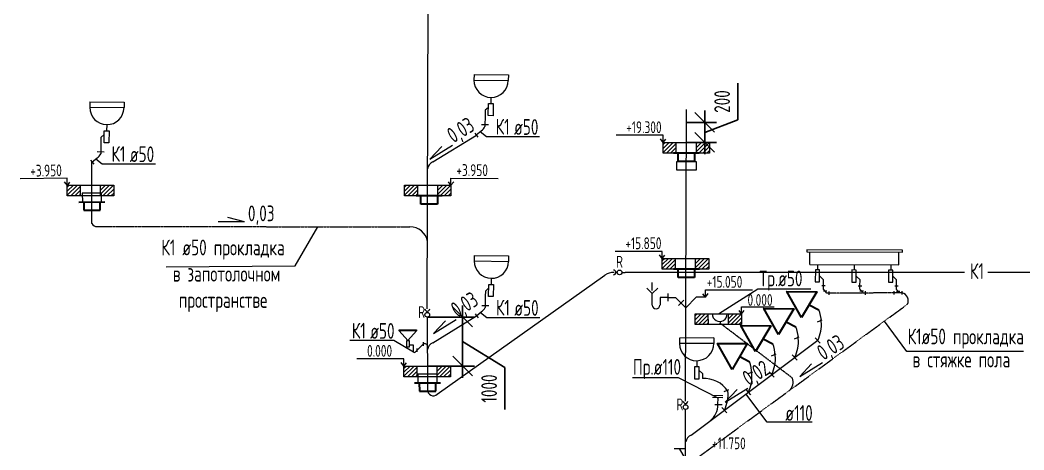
# Model space of a CAD drawing. Header units: millimetres. Extents: x -8689834 to 9419935, y -284943 to 166066.
# Drawn here: x -46232 to -33472, y -109336 to -103875 of the extents above; entities that cross this region are included whole.
import ezdxf

# ---------------------------------------------------------------- set-up
doc = ezdxf.new("R2010")
doc.units = ezdxf.units.MM
doc.header["$MEASUREMENT"] = 0
doc.linetypes.add('01_base$0$DASHED2', pattern=[0.375, 0.25, -0.125])
doc.layers.get('0').update_dxf_attribs({"color": 250, "lineweight": 9})
for name, color, linetype, lineweight in [('_ВК-Text К1', 7, 'Continuous', 30), ('_ВК-К1', 14, 'Continuous', 40), ('_ВК-К3', 30, 'Continuous', 40), ('_ВК-переход на SML', 3, 'Continuous', 30), ('_ВК-противопожарные муфты', 1, 'Continuous', 30), ('_Санпр', 7, 'Continuous', 30), ('_Сантехника', 7, 'Continuous', 30), ('ВК_канализация', 32, 'Continuous', 30), ('тх разм', 250, 'Continuous', 9)]:
    doc.layers.add(name, color=color, linetype=linetype, lineweight=lineweight)
doc.layers.add('PDF __ВК-К1', color=7, linetype='Continuous', true_color=0xb80000)
for name, color, linetype in [('PDF __К14', 3, 'Continuous'), ('PDF __Сантехника', 7, 'Continuous'), ('PDF _TEKSTBK', 7, 'Continuous')]:
    doc.layers.add(name, color=color, linetype=linetype)
doc.styles.add('ISOCPEUR', font='isocpeur.ttf', dxfattribs={"width": 0.7})
doc.styles.add('ГОСТ 2.304', font='isocpeur.ttf', dxfattribs={"width": 0.7})
doc.dimstyles.new('СПДС', dxfattribs={"dimscale": 100, "dimtxt": 2.5, "dimasz": 2.5, "dimexe": 1.5, "dimexo": 0, "dimgap": 1, "dimtad": 1, "dimdec": 0, "dimrnd": 1, "dimtxsty": 'ГОСТ 2.304', "dimblk": 'OBLIQUE', "dimcen": 2.5, "dimdle": 1.5, "dimadec": 0, "dimazin": 2, "dimtfac": 0.75, "dimtdec": 0, "dimtmove": 1, "dimatfit": 3, "dimfxl": 1, "dimtolj": 1, "dimarcsym": 1})

# ---------------------------------------------------------------- blocks, each defined once
blk = doc.blocks.new('Протв_муфта')
at = {"layer": '_ВК-противопожарные муфты', "ltscale": 200, "transparency": 33554687}
for p, q in [((-205635, 240869), (-206106, 240869)), ((-206021, 240719), (-206021, 240869)), ((-205721, 240869), (-205721, 240719)), ((-205721, 240719), (-206021, 240719))]:
    blk.add_line(p, q, dxfattribs=at)
blk = doc.blocks.new('_Oblique')
at = {"color": 0, "linetype": 'ByBlock', "lineweight": -2}
blk.add_line((-0.5, -0.5), (0.5, 0.5), dxfattribs=at)
blk = doc.blocks.new('*D2196')
at = {"layer": 'тх разм', "color": 0, "lineweight": -2, "ltscale": 100, "transparency": 16777216}
for p, q in [((-40607, -107499), (-40607, -108421)), ((-41055, -107649), (-40457, -107649)), ((-40607, -107960), (-40070, -108288)), ((-41057, -108271), (-40457, -108271)), ((-40070, -108288), (-40070, -108824))]:
    blk.add_line(p, q, dxfattribs=at)
at = {"layer": 'тх разм', "color": 0, "lineweight": -2, "ltscale": 100, "transparency": 16777216, "xscale": 250, "yscale": 250, "zscale": 250}
for p, rotation in [((-40607, -107649), 90), ((-40607, -108271), 270)]:
    blk.add_blockref('_Oblique', p, dxfattribs=dict(at, rotation=rotation))
at = {"layer": 'тх разм', "color": 0, "lineweight": 13, "ltscale": 100, "transparency": 16777216, "insert": (-40270, -108556), "char_height": 250, "attachment_point": 5, "rotation": 90, "style": 'ГОСТ 2.304'}
blk.add_mtext('\\A1;{\\H0.8x;1000}', dxfattribs=at)
blk = doc.blocks.new('*D2201')
at = {"layer": 'тх разм', "color": 0, "lineweight": -2, "ltscale": 100, "transparency": 16777216}
for p, q in [((-37108, -105143), (-37108, -104677)), ((-37530, -105025), (-37530, -105579)), ((-37762, -105175), (-37380, -105175)), ((-37530, -105302), (-37108, -105143)), ((-37763, -105429), (-37380, -105429))]:
    blk.add_line(p, q, dxfattribs=at)
at = {"layer": 'тх разм', "color": 0, "lineweight": -2, "ltscale": 100, "transparency": 16777216, "xscale": 250, "yscale": 250, "zscale": 250}
for p, rotation in [((-37530, -105175), 90), ((-37530, -105429), 270)]:
    blk.add_blockref('_Oblique', p, dxfattribs=dict(at, rotation=rotation))
at = {"layer": 'тх разм', "color": 0, "lineweight": 13, "ltscale": 100, "transparency": 16777216, "insert": (-37308, -104910), "char_height": 250, "attachment_point": 5, "rotation": 90, "style": 'ГОСТ 2.304'}
blk.add_mtext('\\A1;{\\H0.8x;200}', dxfattribs=at)
blk = doc.blocks.new('Унитаз')
at = {"layer": '_Сантехника', "lineweight": 30}
blk.add_line((-161311, 33424), (-161137, 33336), dxfattribs=at)
blk.add_lwpolyline([(-161446, 33191), (-161714, 33657), (-161176, 33657)], close=True, dxfattribs=at)

msp = doc.modelspace()

# ---------------------------------------------------------------- hatches: boundary and pattern name
at = {"layer": '_ВК-К3', "lineweight": 13}
h = msp.add_hatch(dxfattribs=at)
h.set_pattern_fill('ANSI31', scale=11.388071, angle=180)
h.set_pattern_definition([(225, (-91636.928, -125797.345), (25.566948, -25.566948), [])])
h.paths.add_polyline_path([(-38058.1, -105565), (-37891.4, -105565), (-37891.4, -105429.4), (-38058.1, -105429.4)])
h.paths.add_polyline_path([(-37635.5, -105565), (-37468.2, -105565), (-37468.2, -105429.4), (-37635.5, -105429.4)])
h = msp.add_hatch(dxfattribs=at)
h.set_pattern_fill('ANSI31', scale=11.388071, angle=180)
h.set_pattern_definition([(225, (-99211.19, -126340.962), (25.566948, -25.566948), [])])
h.paths.add_polyline_path([(-45632.4, -106108.6), (-45465.7, -106108.6), (-45465.7, -105973), (-45632.4, -105973)])
h.paths.add_polyline_path([(-45209.8, -106108.6), (-45042.4, -106108.6), (-45042.4, -105973), (-45209.8, -105973)])
h = msp.add_hatch(dxfattribs=at)
h.set_pattern_fill('ANSI31', scale=11.388071, angle=180)
h.set_pattern_definition([(225, (-94924.305, -126340.962), (25.566948, -25.566948), [])])
h.paths.add_polyline_path([(-41345.5, -106108.6), (-41178.8, -106108.6), (-41178.8, -105973), (-41345.5, -105973)])
h.paths.add_polyline_path([(-40922.9, -106108.6), (-40755.6, -106108.6), (-40755.6, -105973), (-40922.9, -105973)])
h = msp.add_hatch(dxfattribs=at)
h.set_pattern_fill('ANSI31', scale=11.388071, angle=180)
h.set_pattern_definition([(225, (-91647.856, -127271.347), (25.566948, -25.566948), [])])
h.paths.add_polyline_path([(-38069, -107039), (-37902.3, -107039), (-37902.3, -106903.4), (-38069, -106903.4)])
h.paths.add_polyline_path([(-37646.5, -107039), (-37479.1, -107039), (-37479.1, -106903.4), (-37646.5, -106903.4)])
h = msp.add_hatch(dxfattribs=at)
h.set_pattern_fill('ANSI31', scale=11.388071, angle=180)
h.set_pattern_definition([(225, (-91230.206, -127975.726), (25.566948, -25.566948), [])])
h.paths.add_polyline_path([(-37651.4, -107743.3), (-37484.7, -107743.3), (-37484.7, -107607.8), (-37651.4, -107607.8)])
h.paths.add_polyline_path([(-37228.8, -107743.3), (-37061.5, -107743.3), (-37061.5, -107607.8), (-37228.8, -107607.8)])
h = msp.add_hatch(dxfattribs=at)
h.set_pattern_fill('ANSI31', scale=11.388071, angle=180)
h.set_pattern_definition([(225, (-94931.105, -128638.492), (25.566948, -25.566948), [])])
h.paths.add_polyline_path([(-41352.3, -108406.1), (-41185.6, -108406.1), (-41185.6, -108270.5), (-41352.3, -108270.5)])
h.paths.add_polyline_path([(-40929.7, -108406.1), (-40762.4, -108406.1), (-40762.4, -108270.5), (-40929.7, -108270.5)])

# ---------------------------------------------------------------- linework, layer by layer
at = {"color": 244, "ltscale": 500, "true_color": 0x991b1e}
for points in [[(-41055.8, -107541.9), (-41034, -99768.5)], [(-37772.6, -108714.5), (-37762.1, -105011.7)], [(-40987.2, -105676.3), (-40431.9, -105335.7)], [(-40451.9, -105310.1), (-40411.9, -105361.3)], [(-41055.5, -107648.7), (-41052.9, -108569.1)], [(-40987.2, -107973.9), (-40431.9, -107633.2)], [(-37795.3, -116488), (-37773.1, -108821.3)], [(-37918, -109317.3), (-37787, -109317.9)]]:
    msp.add_lwpolyline(points, dxfattribs=at)
at = {"color": 18, "ltscale": 500, "true_color": 0x000000, "elevation": 0}
for points in [[(-39627.7, -105358.3), (-40303, -105358.3), (-40384, -105295.1)], [(-44511.8, -105703.9), (-45187.1, -105703.9), (-45268.1, -105640.7)], [(-39624.9, -107656.8), (-40300.2, -107656.8), (-40381.2, -107593.6)]]:
    msp.add_lwpolyline(points, dxfattribs=at)
at = {"color": 7, "ltscale": 500}
for points in [[(-38058.1, -105429.4), (-38058.1, -105338.9), (-38657.1, -105339)], [(-38058.1, -105429.4), (-38092.8, -105384.3)], [(-38058.1, -105429.4), (-38026, -105386.8)], [(-45632.4, -105975.6), (-45633.1, -105885.1), (-46232.1, -105890.4)], [(-40755.6, -105973), (-40755, -105882.5), (-40156.1, -105886.2)], [(-45631.1, -105975.6), (-45666.5, -105931)], [(-45631.1, -105975.6), (-45599.6, -105932.4)], [(-40755.6, -105973), (-40787.4, -105930.2)], [(-40755.6, -105973), (-40720.6, -105928.2)], [(-44375.2, -107010.9), (-42735.1, -106999.2), (-42446, -106500)], [(-38069, -106903.4), (-38069, -106812.9), (-38668, -106813)], [(-38069, -106903.4), (-38103.8, -106858.3)], [(-38069, -106903.4), (-38037, -106860.8)], [(-37521.3, -107393.5), (-37521.3, -107303), (-36922.4, -107303.2)], [(-37521.3, -107393.5), (-37553.4, -107350.9)], [(-37521.3, -107393.5), (-37486.6, -107348.5)], [(-37061.5, -107607.8), (-37061.5, -107517.3), (-36645.5, -107517.4)], [(-37061.5, -107607.8), (-37026.7, -107562.7)], [(-37061.5, -107607.8), (-37093.5, -107565.1)], [(-41352.3, -108270.5), (-41352.3, -108180.1), (-41951.2, -108180.2)], [(-41352.3, -108270.5), (-41387, -108225.5)], [(-41352.3, -108270.5), (-41320.2, -108227.9)]]:
    msp.add_lwpolyline(points, dxfattribs=at)
at = {"color": 244, "ltscale": 500, "true_color": 0x991b1e, "elevation": 0}
for points in [[(-45336, -105655.7), (-45296, -105706.9)], [(-40449.1, -107608.5), (-40409.1, -107659.8)], [(-37298.5, -108672.6), (-37429.4, -108671.1)], [(-37297.3, -108646.6), (-37428.3, -108645.1)], [(-37361.7, -108760.6), (-37360.7, -108671.9)], [(-37309.5, -108762.3), (-37401.6, -108761.6)]]:
    msp.add_lwpolyline(points, dxfattribs=at)
at = {"color": 244, "ltscale": 100, "true_color": 0x991b1e}
for points in [[(-45319.8, -106460.6), (-45318.8, -105680.4)], [(-37704, -109146.5), (-36091.4, -107939.5)]]:
    msp.add_lwpolyline(points, dxfattribs=at)
at = {"color": 244, "linetype": '01_base$0$DASHED2', "true_color": 0x991b1e}
for points in [[(-45254.4, -106497.8), (-41276.4, -106501)], [(-35020.1, -107340.3), (-35949.4, -107345.2)], [(-36413.5, -108424.1), (-37334, -107725.9)]]:
    msp.add_lwpolyline(points, dxfattribs=at)
at = {"color": 18, "ltscale": 100, "true_color": 0x000000}
for points in [[(-37356.4, -107607.8), (-36853.3, -107291.1), (-36180, -107291.1)], [(-37768, -107530.2), (-37636.8, -107393.1)], [(-37521.3, -107393.5), (-37637.3, -107393.5)], [(-37852.5, -109317.6), (-37471.9, -109974.7), (-36891.6, -109974.7)]]:
    msp.add_lwpolyline(points, dxfattribs=at)
at = {"color": 244, "linetype": '01_base$0$DASHED2', "ltscale": 0.6, "true_color": 0x991b1e}
msp.add_lwpolyline([(-37701.4, -109492.7), (-34953.5, -107486), (-34953.5, -107486), (-34953.5, -107486)], dxfattribs=at)
at = {"color": 18, "ltscale": 100, "true_color": 0x000000, "elevation": 0}
for points in [[(-33477.9, -108086.1), (-34961.9, -108086.1), (-35244.8, -107698.7)], [(-38445.8, -108414.6), (-37865.5, -108414.6), (-37364, -108671.9)]]:
    msp.add_lwpolyline(points, dxfattribs=at)
at = {"color": 7, "ltscale": 500, "elevation": 0}
msp.add_lwpolyline([(-42040.7, -107942.4), (-41482, -107942.4), (-41231.8, -108091.2)], dxfattribs=at)
at = {"ltscale": 100, "elevation": 0}
msp.add_lwpolyline([(-36162.9, -108985.1), (-36736.6, -108985.1), (-37006.6, -108624.5)], dxfattribs=at)
at = {"color": 244, "ltscale": 500, "true_color": 0x991b1e}
for centre, radius, start, end in [((-45256.4, -106425.2), 72.7, 209.18433, 271.57073), ((-41275.3, -106727.1), 226.1, 9.87473, 90.28164), ((-40979.1, -108574.2), 74, 176.11283, 311.68403)]:
    msp.add_arc(centre, radius, start, end, dxfattribs=at)
at = {"color": 244, "ltscale": 100, "true_color": 0x991b1e}
for centre, radius, start, end in [((-38687.2, -107276.1), 195.5, 88.58399, 124.30676), ((-35045.1, -107439.8), 102.7, 333.2611, 75.90846), ((-36553.3, -108472), 147.8, 310.79344, 18.91465)]:
    msp.add_arc(centre, radius, start, end, dxfattribs=at)
at = {"layer": '_ВК-Text К1', "color": 7, "lineweight": 13, "ltscale": 100}
for p, q in [((-41024.1, -105640.4), (-40736.9, -105463.2)), ((-41024.1, -105640.4), (-40873, -105479.4)), ((-43378.4, -106439.4), (-43591.6, -106382)), ((-43378.4, -106439.4), (-43715.8, -106439.9)), ((-40975.4, -107856.9), (-40688.3, -107679.7)), ((-40975.4, -107856.9), (-40824.4, -107695.9)), ((-36321.5, -108401.2), (-36034.3, -108224)), ((-36321.5, -108401.2), (-36170.4, -108240.2)), ((-37269, -108727.1), (-36981.9, -108549.9)), ((-37269, -108727.1), (-37118, -108566.1))]:
    msp.add_line(p, q, dxfattribs=at)
at = {"layer": '_ВК-К1', "lineweight": 13}
for p, q in [((-40321.2, -105082.8, 0), (-40322.9, -105227.1, 0)), ((-40434.7, -105334.7, 0), (-40369.3, -105280.5, 0)), ((-45205.3, -105428.4, 0), (-45207, -105572.7, 0)), ((-45318.8, -105680.4), (-45253.4, -105626.1, 0)), ((-40318.4, -107381.3, 0), (-40320.1, -107525.5, 0)), ((-40431.9, -107633.2), (-40366.5, -107578.9, 0))]:
    msp.add_line(p, q, dxfattribs=at)
at = {"layer": '_ВК-К1', "lineweight": 13, "ltscale": 100}
msp.add_line((-41109.8, -107994.2), (-41209.2, -108093, 0), dxfattribs=at)
at = {"layer": '_ВК-К1', "lineweight": 13, "transparency": 33554687, "elevation": 0, "flags": 128}
for points in [[(-40367.1, -105200.9), (-40278.2, -105202)], [(-45251.1, -105546.6), (-45162.2, -105547.6)], [(-40364.2, -107499.4), (-40275.3, -107500.5)], [(-36094.9, -107707), (-36036, -107682.8)], [(-36387.7, -107922.9), (-36328.8, -107898.7)], [(-36124.3, -107910.4), (-36063.3, -107977.8)], [(-36680.2, -108139), (-36621.3, -108114.8)], [(-36417.1, -108126.2), (-36356, -108193.7)], [(-36977.4, -108366), (-36918.4, -108341.7)], [(-36709.6, -108342.3), (-36648.6, -108409.8)], [(-37281.3, -108592.2), (-37222.3, -108568)], [(-37006.8, -108569.3), (-36945.7, -108636.8)], [(-37310.7, -108795.5), (-37249.6, -108863)]]:
    msp.add_lwpolyline(points, dxfattribs=at)
at = {"layer": '_ВК-К1', "lineweight": 13, "transparency": 33554687, "flags": 128}
for points in [[(-36042.4, -107247.7), (-35998.9, -107247.9)], [(-36020.8, -107292.4), (-36020.7, -107247.8)], [(-35949.4, -107345.3), (-35977.4, -107345.2), (-36020.8, -107292.4)], [(-35577.8, -107249.5), (-35534.2, -107249.6)], [(-35556.2, -107294.2), (-35556, -107249.6)], [(-35484.8, -107342.8), (-35512.8, -107342.7), (-35556.2, -107294.2)], [(-35114.2, -107251.2), (-35069.6, -107251.4)], [(-35091.5, -107295.9), (-35091.4, -107251.3)], [(-35020.1, -107340.8), (-35048.1, -107340.7), (-35091.5, -107295.9)], [(-36020.9, -107314.2), (-35977.3, -107314.3)], [(-35949.5, -107367.6), (-35949.3, -107323)], [(-35556.3, -107315.9), (-35512.7, -107316.1)], [(-35484.9, -107365), (-35484.7, -107320.4)], [(-35125.8, -107317.6), (-35126, -107362.2)], [(-35091.6, -107317.7), (-35048.1, -107317.9)], [(-35020.2, -107362.6), (-35020.1, -107318)], [(-41183.7, -108089.8), (-41183.7, -108045.3)], [(-41183.7, -108090.7), (-41183.7, -108046.1)], [(-41105.7, -108013.2), (-41105.7, -107968.6)]]:
    msp.add_lwpolyline(points, dxfattribs=at)
at = {"layer": '_ВК-К1', "lineweight": 13, "ltscale": 100}
for centre, radius, start, end in [((-40438.6, -105173.4, 0), 127.5, 302.90836, 335.11571), ((-45322.7, -105519, 0), 127.5, 302.90836, 335.11571), ((-40927, -105791.9), 130.3, 117.53368, 167.71183), ((-40435.8, -107471.9, 0), 127.5, 302.90836, 335.11571), ((-36430, -107704.5, 0), 380.9, 359.94406, 23.22372), ((-36722.8, -107920.4, 0), 380.9, 359.94406, 23.22372), ((-36460.3, -107751.8, 0), 413.9, 332.3219, 6.51156), ((-36753.1, -107967.7, 0), 413.9, 332.3219, 6.51156), ((-41087.2, -108018.5), 33.2, 9.99679, 133.04284), ((-40927, -108089.4), 130.3, 117.53368, 167.71183), ((-37015.3, -108136.5, 0), 380.9, 359.94406, 23.22372), ((-41219.7, -108082.1, 0), 15.2, 178.01846, 314.00596), ((-37045.6, -108183.8, 0), 413.9, 332.3219, 6.51156), ((-37312.4, -108363.5, 0), 380.9, 359.94406, 23.22372), ((-37538.1, -108790, 0), 362.7, 33.45904, 93.18901), ((-37342.8, -108410.8, 0), 413.9, 332.3219, 6.51156), ((-37646.7, -108637, 0), 413.9, 332.3219, 6.51156), ((-37623.6, -108759.3), 261.9, 308.14386, 359.70172), ((-37643.7, -109262), 130.3, 117.53368, 167.71183)]:
    msp.add_arc(centre, radius, start, end, dxfattribs=at)
at = {"layer": '_ВК-К3', "color": 7, "lineweight": 13}
for p, q in [((-37890.8, -105565), (-37890.8, -105429.4)), ((-37635.9, -105564.5), (-37635.5, -105428.9)), ((-45465, -106108.6), (-45465, -105973)), ((-45210.2, -106108.1), (-45209.8, -105972.5)), ((-41178.1, -106108.6), (-41178.1, -105973)), ((-40923.3, -106108.1), (-40922.9, -105972.5)), ((-37901.7, -107039), (-37901.7, -106903.4)), ((-37646.9, -107038.5), (-37646.5, -106902.9)), ((-37483.6, -107742.9), (-37484, -107607.3)), ((-37228.9, -107743.3), (-37228.9, -107607.8)), ((-41184.9, -108406.1), (-41184.9, -108270.5)), ((-40930.9, -108406.1), (-40930.9, -108270.5))]:
    msp.add_line(p, q, dxfattribs=at)
for points in [[(-37468.2, -105565), (-38058.1, -105565), (-38058.1, -105429.4), (-37468.2, -105429.4)], [(-45042.4, -106108.6), (-45632.4, -106108.6), (-45632.4, -105973), (-45042.4, -105973)], [(-40755.6, -106108.6), (-41345.5, -106108.6), (-41345.5, -105973), (-40755.6, -105973)], [(-37479.1, -107039), (-38069, -107039), (-38069, -106903.4), (-37479.1, -106903.4)], [(-37061.5, -107743.3), (-37651.4, -107743.3), (-37651.4, -107607.8), (-37061.5, -107607.8)], [(-40762.4, -108406.1), (-41352.3, -108406.1), (-41352.3, -108270.5), (-40762.4, -108270.5)]]:
    msp.add_lwpolyline(points, close=True, dxfattribs=at)
at = {"layer": '_ВК-переход на SML', "lineweight": 13}
for points in [[(-37883.4, -105670), (-37639.8, -105670), (-37639.8, -105781.3), (-37883.4, -105781.3)], [(-45197.2, -106074.2), (-45440.8, -106075.4), (-45440.3, -106186.7), (-45196.6, -106185.6)], [(-40931.7, -108371.8), (-41175.4, -108372.9), (-41174.8, -108484.2), (-40931.2, -108483.1)]]:
    msp.add_lwpolyline(points, close=True, dxfattribs=at)
at = {"layer": '_Санпр', "lineweight": 13}
for p, q in [((-40461.8, -104566.2, 0), (-40462.6, -104636.7, 0)), ((-40461.8, -104566.2, 0), (-40025.5, -104571.4, 0)), ((-40025.5, -104571.4, 0), (-40026.4, -104641.9, 0)), ((-40462.6, -104636.7, 0), (-40026.4, -104641.9, 0)), ((-40247.1, -104857.4, 0), (-40248.1, -104936.5, 0)), ((-45345.9, -104911.8, 0), (-45346.7, -104982.3, 0)), ((-45346.7, -104982.3, 0), (-44910.5, -104987.5, 0)), ((-45345.9, -104911.8, 0), (-44909.6, -104917, 0)), ((-44909.6, -104917, 0), (-44910.5, -104987.5, 0)), ((-40279.1, -104983.8, 0), (-40320.4, -105020.1, 0)), ((-40320.4, -105020.1, 0), (-40321.2, -105082.8, 0)), ((-45131.2, -105203, 0), (-45132.1, -105282.1, 0)), ((-45204.5, -105365.7, 0), (-45205.3, -105428.4, 0)), ((-45163.2, -105329.4, 0), (-45204.5, -105365.7, 0)), ((-40459, -106864.6, 0), (-40459.8, -106935.2, 0)), ((-40459, -106864.6, 0), (-40022.7, -106869.9, 0)), ((-40022.7, -106869.9, 0), (-40023.6, -106940.4, 0)), ((-40459.8, -106935.2, 0), (-40023.6, -106940.4, 0)), ((-40244.3, -107155.9, 0), (-40245.3, -107235, 0)), ((-40276.3, -107282.3, 0), (-40317.6, -107318.6, 0)), ((-40317.6, -107318.6, 0), (-40318.4, -107381.3, 0)), ((-41413.9, -107824.2, 0), (-41303.2, -107944.3, 0)), ((-41303.2, -107944.3, 0), (-41192.5, -107824.2, 0)), ((-37414.3, -107912.1), (-37850.5, -107914.5)), ((-37850.5, -107914.5), (-37850.2, -107985)), ((-37414.3, -107912.1), (-37413.9, -107982.7)), ((-41286.4, -107999.7, 0), (-41234.9, -107999.7, 0)), ((-41234.9, -107999.7, 0), (-41234.9, -108081.5, 0)), ((-37413.9, -107982.7), (-37850.2, -107985)), ((-37630.9, -108202), (-37630.4, -108281.1)), ((-37599.7, -108328.5), (-37558.6, -108365.1)), ((-37558.6, -108365.1), (-37558.3, -108427.9))]:
    msp.add_line(p, q, dxfattribs=at)
at = {"layer": '_Санпр', "lineweight": 13, "elevation": 0}
for points in [[(-40278.6, -104936.1), (-40217.6, -104936.9), (-40219.4, -105089.4), (-40280.4, -105088.7)], [(-45162.6, -105281.8), (-45101.6, -105282.5), (-45103.5, -105435), (-45164.5, -105434.3)], [(-40275.8, -107234.6), (-40214.8, -107235.4), (-40216.6, -107387.9), (-40277.6, -107387.2)], [(-41413.9, -107810.6), (-41192.5, -107810.6), (-41192.5, -107824.2), (-41413.9, -107824.2)], [(-41317.6, -107944.3), (-41286.4, -107944.3), (-41286.4, -108032), (-41317.6, -108032)]]:
    msp.add_lwpolyline(points, close=True, dxfattribs=at)
at = {"layer": '_Санпр', "lineweight": 13}
msp.add_lwpolyline([(-37599.9, -108280.9), (-37660.9, -108281.2), (-37660.1, -108433.8), (-37599.1, -108433.5)], close=True, dxfattribs=at)
for centre, start, end in [((-40244.5, -104639.3, 0), 179.31326, 359.31326), ((-45128.6, -104984.9, 0), 179.31326, 359.31326), ((-40241.7, -106937.8, 0), 179.31326, 359.31326), ((-37632, -107983.8), 180.30753, 0.30753)]:
    msp.add_arc(centre, 218.1, start, end, dxfattribs=at)
at = {"layer": '_Сантехника', "lineweight": 13}
for points in [[(-35015.5, -106796.3), (-36232.2, -106792.3), (-36232.3, -106820.3), (-35015.6, -106824.3), (-35015.5, -106796.3)], [(-35061.8, -106983.8), (-35061.2, -106824.1)], [(-36193.7, -106979.6), (-35061.8, -106983.8)], [(-36068.7, -107048.5), (-36123.6, -107048.3), (-36124.2, -107200.7), (-36069.2, -107200.9), (-36068.7, -107048.5)], [(-36094.8, -106979.9), (-36095.1, -107048.4)], [(-35604, -107050.2), (-35659, -107050), (-35659.6, -107202.5), (-35604.6, -107202.7), (-35604, -107050.2)], [(-35630.2, -106981.7), (-35630.5, -107050.1)], [(-35139.4, -107052), (-35194.3, -107051.8), (-35194.9, -107204.3), (-35139.9, -107204.5), (-35139.4, -107052)], [(-35165.5, -106983.4), (-35165.8, -107051.9)], [(-36020.4, -107173.1), (-36068.9, -107125.2)], [(-36020.7, -107247.8), (-36020.4, -107173.1)], [(-35555.7, -107174.9), (-35604.3, -107127)], [(-35556, -107249.6), (-35555.7, -107174.9)], [(-35091.1, -107176.6), (-35139.6, -107128.7)], [(-35091.4, -107251.3), (-35091.1, -107176.6)]]:
    msp.add_lwpolyline(points, dxfattribs=at)
at = {"layer": '_Сантехника', "lineweight": 13, "elevation": 0}
msp.add_lwpolyline([(-36193.7, -106979.6), (-36193, -106819.8)], dxfattribs=at)
at = {"layer": '_Сантехника', "lineweight": 13}
msp.add_arc((-37338.5, -107611.9), 93, 177.43263, 2.56737, dxfattribs=at)
at = {"layer": 'PDF __ВК-К1', "lineweight": 13}
for points in [[(-37998.2, -107398.4), (-38096.5, -107398.4)], [(-37998.2, -107348.1), (-37998.2, -107446.5)], [(-37998.2, -107398.4), (-37899.8, -107398.4), (-37768, -107530.2)], [(-37795.2, -107431.8), (-37864.2, -107503)]]:
    msp.add_lwpolyline(points, dxfattribs=at)
at = {"layer": 'PDF __К14', "lineweight": 13}
msp.add_lwpolyline([(-38197, -107308.4), (-38197, -107207.9)], dxfattribs=at)
at = {"layer": 'PDF __Сантехника', "color": 18, "lineweight": 13, "true_color": 0x000000}
msp.add_lwpolyline([(-37334, -107704.8), (-37334, -107725.9)], dxfattribs=at)
at = {"layer": 'PDF _TEKSTBK', "lineweight": 13}
for points in [[(-38197, -107348.1), (-38266.1, -107279.1)], [(-38197, -107496.7), (-38197, -107348.1), (-38125.8, -107279.1)], [(-38096.5, -107398.4), (-38096.5, -107496.7)]]:
    msp.add_lwpolyline(points, dxfattribs=at)
msp.add_arc((-38147.8, -107495.7), 49.2, 180.00001, 359.99999, dxfattribs=at)
at = {"layer": 'ВК_канализация', "color": 244, "lineweight": 13, "ltscale": 500, "true_color": 0x991b1e}
for points in [[(-40929.9, -108629.4), (-38797.4, -107114.6)], [(-38642.3, -107080.7), (-38659, -107080.7)], [(-38582.3, -107080.7), (-38542.2, -107080.7)], [(-34226, -107080.7), (-38542.2, -107080.7)], [(-30940, -107080.7), (-33932.9, -107080.7)], [(-41056.1, -107588.7), (-41056, -107571.9)], [(-37772.9, -108761.3), (-37772.8, -108744.5)]]:
    msp.add_lwpolyline(points, dxfattribs=at)
for centre in [(-38612.3, -107080.7), (-41056.3, -107618.7), (-37773, -108791.3)]:
    msp.add_circle(centre, 30, dxfattribs=at)
for centre, start, end in [((-38689, -107080.7), 270, 90), ((-41055.8, -107541.9), 179.67036, 359.67036), ((-37772.6, -108714.5), 179.67036, 359.67036)]:
    msp.add_arc(centre, 30, start, end, dxfattribs=at)

# ---------------------------------------------------------------- block references
at = {"layer": '_ВК-К1', "lineweight": 13, "xscale": 0.7, "yscale": 0.7, "zscale": 0.7}
for p in [(106345.7, -274173.4), (103076.7, -274717), (106346.9, -275647.4)]:
    msp.add_blockref('Протв_муфта', p, dxfattribs=at)
at = {"layer": '_ВК-К1', "lineweight": 13, "xscale": -0.7, "yscale": 0.7, "zscale": 0.7, "rotation": 0.2687430057207063}
for p in [(-188635.4, -275468.6), (-184369.9, -277766.1)]:
    msp.add_blockref('Протв_муфта', p, dxfattribs=at)
at = {"layer": '_Сантехника', "lineweight": 13, "xscale": 0.7082066135345118, "yscale": 0.7082066135345118, "zscale": 0.7082066135345118, "rotation": 359.47965045849}
for p in [(77819, -132198.7, 0), (77526.3, -132414.6, 0), (77233.7, -132630.7, 0), (76936.6, -132857.6, 0)]:
    msp.add_blockref('Унитаз', p, dxfattribs=at)

# ---------------------------------------------------------------- texts
at = {"layer": 'ВК_канализация', "color": 18, "ltscale": 100, "true_color": 0x000000, "style": 'ISOCPEUR'}
for s, insert, char_height, width, attachment_point, rotation in [('0,03', (-40764.6, -105379.5), 200, 5891.51, 4, 31.65474), ('\\pxi-1,l1,t1,5;+19.300', (-38527.7, -105236.5), 150, 7500, 4, 0.04194), ('\\pxi-1,l1,t1,5;+3.950', (-46103.5, -105789.5), 150, 7500, 4, 0.87658), ('\\pxi-1,l1,t1,5;+3.950', (-40284.8, -105782.9), 150, 7500, 6, 359.61889), ('\\pxi-1,l1,t1,5;+15.850', (-38538.7, -106710.5), 150, 7500, 4, 0.04194), ('\\pxi-1,l1,t1,5;+15.050', (-37051.7, -107200.7), 150, 7500, 6, 359.94981), ('0,03', (-40715.9, -107596), 200, 5891.51, 4, 31.65474), ('\\pxi-1,l1,t1,5;0.000', (-36666.9, -107431), 150, 7500, 6, 359.95806), ('0,03', (-36062, -108140.3), 200, 5891.51, 4, 31.65474), ('\\pxi-1,l1,t1,5;0.000', (-41821.9, -108077.7), 150, 7500, 4, 0.04194), ('0,02', (-37009.5, -108466.2), 200, 5891.51, 4, 31.65474), ('+11.750', (-37008.3, -109253.1), 150, 7500, 6, 359.61889)]:
    msp.add_mtext(s, dxfattribs=dict(at, insert=insert, char_height=char_height, width=width, attachment_point=attachment_point, rotation=rotation))
at = {"layer": 'ВК_канализация', "color": 18, "ltscale": 100, "true_color": 0x000000, "char_height": 200, "attachment_point": 4, "style": 'ISOCPEUR'}
for s, insert, width in [('К1', (-40186.4, -105230.2, 0), 5891.51), ('\\pxi-1,l1,t1,5;ø50', (-39953.3, -105233.3, 0), 7500), ('К1', (-45070.5, -105575.8, 0), 5891.51), ('\\pxi-1,l1,t1,5;ø50', (-44837.3, -105578.9, 0), 7500), ('0,03', (-43335.9, -106354.1), 5891.51), ('\\pxi-1,l1,qc,t1,5;К1 ø50 прокладка\\P\\pi0,l0,tz; в запотолочном \\Pпространстве', (-44469.4, -107124.5), 1634.997), ('К1', (-34157.9, -107064.4), 5891.51), ('\\pxi-1,l1,t1,5;Тр.ø50', (-36834.8, -107184.5), 5891.51), ('К1', (-40183.6, -107528.7, 0), 5891.51), ('\\pxi-1,l1,t1,5;ø50', (-39950.4, -107531.8, 0), 7500), ('К1', (-42015.1, -107820.9, 0), 5891.51), ('\\pxi-1,l1,t1,5;ø50', (-41781.9, -107824.1, 0), 7500), ('К1ø50 прокладка ', (-34951, -107921.1, 0), 7500), ('\\pxi-1,l1,t1,5;Пр.ø110', (-38441.7, -108308.2, 0), 5891.51), ('в стяжке пола', (-34888.5, -108187.6, 0), 5891.51), ('\\pxi-1,l1,t1,5;ø110', (-36505.4, -108866.5), 7500)]:
    msp.add_mtext(s, dxfattribs=dict(at, insert=insert, width=width))
at = {"layer": 'ВК_канализация', "color": 7, "ltscale": 100, "char_height": 150, "width": 7500, "attachment_point": 4, "rotation": 0.04194, "style": 'ISOCPEUR'}
for insert in [(-38656.3, -106945.1), (-41172.1, -107585.1), (-37888.8, -108757.7)]:
    msp.add_mtext('\\pxi-1,l1,t1,5;R', dxfattribs=dict(at, insert=insert))

# ---------------------------------------------------------------- dimensions: what is measured, and where the dimension line sits
at = {"layer": 'тх разм', "color": 7, "lineweight": 13, "ltscale": 100}
for base, p1, p2, text, picture, middle in [((-37530.2, -105429.4), (-37762.1, -105174.8), (-37763.1, -105429.4), '{\\H0.8x;200}', '*D2201', (-37108, -105043.2)), ((-40606.8, -108270.5), (-41055.5, -107648.7), (-41057.3, -108270.5), '{\\H0.8x;1000}', '*D2196', (-40069.7, -108388.5))]:
    dim = msp.add_linear_dim(base=base, p1=p1, p2=p2, angle=90, text=text, dimstyle='СПДС', dxfattribs=at)
    dim.commit()
    dim.dimension.update_dxf_attribs({"geometry": picture, "text_midpoint": middle, "dimtype": 160})

doc.saveas('drawing.dxf')
